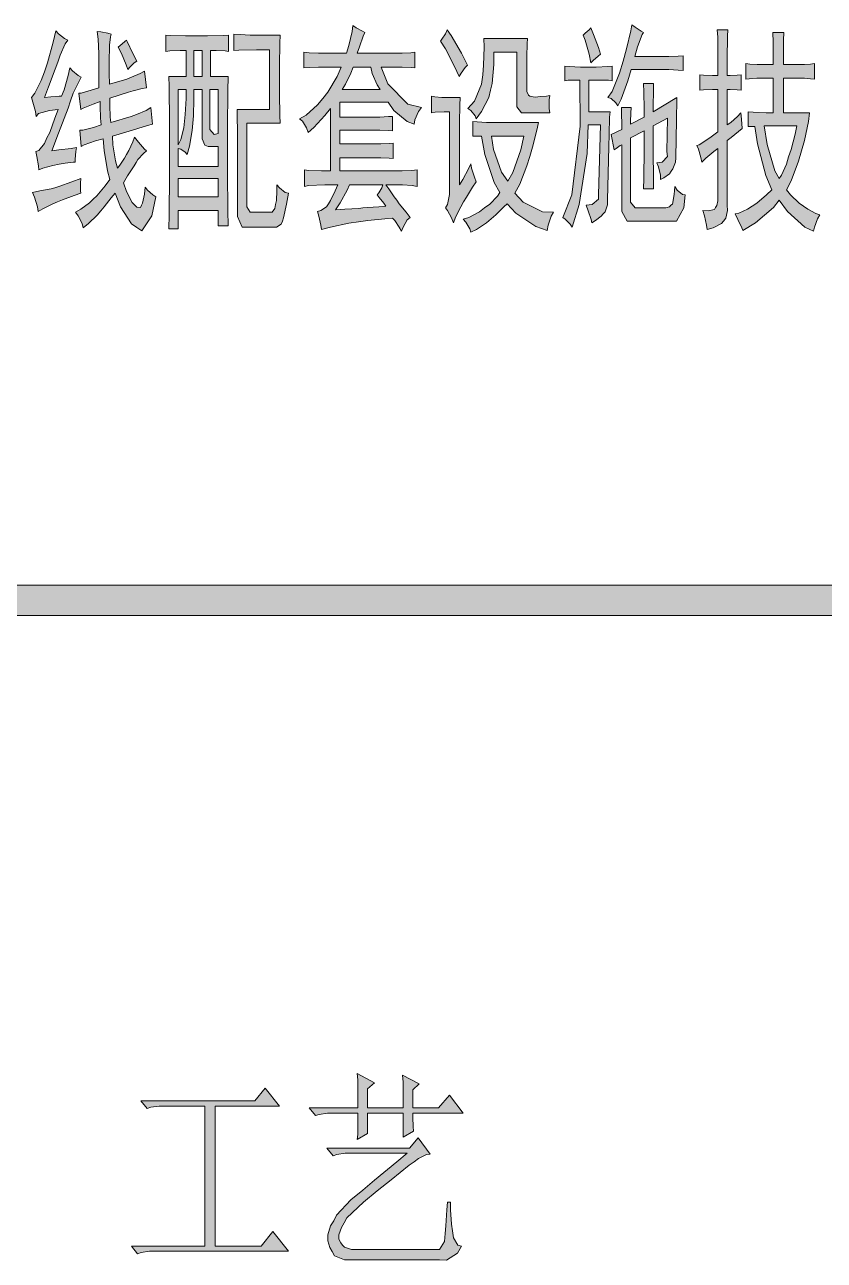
# Model space of a CAD drawing. Header units: millimetres. Extents: x 803 to 707111, y 130 to 2706464.
# Drawn here: x 703205 to 704576, y 2643440 to 2645559 of the extents above; entities that cross this region are included whole.
import ezdxf

# ---------------------------------------------------------------- set-up
doc = ezdxf.new("R2010")
doc.units = ezdxf.units.MM

msp = doc.modelspace()

# ---------------------------------------------------------------- hatches: boundary and pattern name
h = msp.add_hatch(color=0)
h.paths.add_polyline_path([(703788.9, 2645545.7), (703785.9, 2645539.3), (703779.4, 2645521.3), (703775.6, 2645510.1), (703844.3, 2645510.1), (703852.4, 2645510.1), (703867.4, 2645511), (703874.3, 2645511.8), (703874.3, 2645485.2), (703867.9, 2645485.6), (703852.8, 2645486.5), (703844.3, 2645486.5), (703816.8, 2645486.5), (703827.9, 2645457.7), (703862.3, 2645422.9), (703885.9, 2645416.9), (703880.7, 2645410.1), (703874.3, 2645395.9), (703873.4, 2645388.6), (703861, 2645393.3), (703838.2, 2645411.8), (703828.4, 2645426), (703745.5, 2645426), (703745.5, 2645400.6), (703806.9, 2645400.6), (703814.6, 2645400.6), (703829.2, 2645401.5), (703836.1, 2645401.9), (703836.1, 2645377), (703829.2, 2645377.4), (703814.6, 2645378.3), (703806.9, 2645378.3), (703745.5, 2645378.3), (703745.5, 2645354.7), (703808.6, 2645354.7), (703815.9, 2645354.7), (703830.1, 2645355.1), (703837, 2645356), (703837, 2645329.4), (703830.1, 2645330.2), (703815.9, 2645330.6), (703808.6, 2645330.6), (703745.5, 2645330.6), (703745.5, 2645308.7), (703845.1, 2645308.7), (703852.8, 2645308.7), (703869.2, 2645309.2), (703878.2, 2645310), (703878.2, 2645281.7), (703869.6, 2645283.4), (703853.3, 2645284.7), (703845.1, 2645284.7), (703824.5, 2645284.7), (703829.7, 2645277.4), (703838.7, 2645264.1), (703843.4, 2645258.1), (703847.7, 2645252.1), (703859.3, 2645237.5), (703866.6, 2645228.5), (703861.4, 2645224.2), (703854.1, 2645212.1), (703851.6, 2645204.8), (703847.3, 2645212.1), (703840, 2645223.3), (703836.1, 2645227.2), (703822.8, 2645226.3), (703793.6, 2645223.3), (703777.7, 2645221.2), (703761.4, 2645219), (703730, 2645212.1), (703714.2, 2645207.8), (703713.3, 2645215.1), (703709.9, 2645230.6), (703707.3, 2645238.8), (703712.9, 2645240.5), (703722.7, 2645246.9), (703726.2, 2645252.1), (703730, 2645257.7), (703737.8, 2645274), (703742.1, 2645284.7), (703720.2, 2645284.7), (703691.8, 2645283.4), (703685, 2645281.7), (703685, 2645310), (703692.3, 2645309.2), (703714.2, 2645308.7), (703729.6, 2645308.7), (703729.6, 2645415.2), (703720.2, 2645403.6), (703700.9, 2645382.6), (703691.4, 2645374), (703688.4, 2645382.2), (703681.5, 2645393.8), (703676.8, 2645397.6), (703688, 2645404.1), (703707.7, 2645421.7), (703716.7, 2645432.4), (703725.3, 2645443.1), (703741.2, 2645470.2), (703748.1, 2645486.5), (703717.2, 2645486.5), (703709.4, 2645486.5), (703693.1, 2645485.6), (703684.1, 2645485.2), (703684.1, 2645511.8), (703693.1, 2645511), (703709.4, 2645510.1), (703717.2, 2645510.1), (703757.1, 2645510.1), (703761.4, 2645523.4), (703767, 2645547.5), (703767.8, 2645557.8), (703773.8, 2645553.9), (703784.6, 2645547.9)])
h.paths.add_polyline_path([(703738.2, 2645241.8), (703754.5, 2645242.6), (703778.1, 2645243.9), (703785.4, 2645244.8), (703793.2, 2645245.6), (703812.5, 2645246.9), (703824.5, 2645247.8), (703821.1, 2645252.9), (703813.3, 2645262.8), (703809.5, 2645267.1), (703812.5, 2645271), (703817.6, 2645279.5), (703819.4, 2645284.7), (703762.2, 2645284.7), (703758.4, 2645275.3), (703746.4, 2645253.8)])
h.paths.add_polyline_path([(703815.1, 2645447.9), (703809.5, 2645456), (703801.3, 2645475.3), (703798.7, 2645486.5), (703768.7, 2645486.5), (703764.4, 2645476.2), (703755.4, 2645456.9), (703749.8, 2645447.9)])
h = msp.add_hatch(color=0)
h.dxf.hatch_style = 2
h.paths.add_polyline_path([(703929.7, 2645550.5), (703936.6, 2645540.6), (703954.2, 2645510.1), (703964.5, 2645489.5), (703960.6, 2645485.6), (703953.7, 2645476.2), (703950.3, 2645470.2), (703942.6, 2645487.4), (703926.7, 2645517.8), (703918.1, 2645531.1), (703920.7, 2645534.1), (703926.7, 2645543.6)])
h = msp.add_hatch(color=0)
h.dxf.hatch_style = 2
h.paths.add_polyline_path([(704176.1, 2645553.5), (704180.9, 2645542.3), (704189.4, 2645520), (704192.9, 2645508.8), (704189, 2645505), (704180.4, 2645497.7), (704176.1, 2645493.8), (704173.1, 2645508.8), (704166.3, 2645532.4), (704162.8, 2645541.4), (704166.3, 2645544.5), (704173.1, 2645550.5)])
h = msp.add_hatch(color=0)
h.dxf.hatch_style = 2
h.paths.add_polyline_path([(704266.7, 2645545.7), (704264.2, 2645542.3), (704256.4, 2645521.3), (704251.7, 2645504.5), (704301.5, 2645504.5), (704309.7, 2645504.5), (704326, 2645505), (704334.6, 2645505.8), (704334.6, 2645480.5), (704326, 2645481.3), (704309.7, 2645482.2), (704301.5, 2645482.2), (704245.3, 2645482.2), (704239.7, 2645462.9), (704228.1, 2645431.5), (704222.5, 2645419.9), (704219.1, 2645425.1), (704210.9, 2645432.4), (704205.3, 2645434.5), (704212.6, 2645444.8), (704225.5, 2645476.2), (704231.5, 2645496.8), (704237.5, 2645517.8), (704244.8, 2645548.7), (704246.5, 2645559.1), (704252.1, 2645554.8), (704262.4, 2645547.9)])
h = msp.add_hatch(color=0)
h.dxf.hatch_style = 2
h.paths.add_polyline_path([(704433.3, 2645407.9), (704433.7, 2645402.8), (704435, 2645389.5), (704435.9, 2645381.3), (704429.4, 2645376.2), (704416.6, 2645365.8), (704410.1, 2645360.7), (704410.1, 2645249.5), (704410.6, 2645240.5), (704407.6, 2645227.2), (704403.7, 2645222.4), (704400.3, 2645218.2), (704386.1, 2645210.9), (704375.4, 2645207.8), (704374.5, 2645215.1), (704371.1, 2645231.5), (704368.1, 2645240.5), (704377.1, 2645239.6), (704388.2, 2645242.2), (704389.9, 2645245.6), (704392.1, 2645249.1), (704394.2, 2645256.8), (704394.2, 2645261.1), (704394.2, 2645347), (704386.9, 2645341.8), (704373.2, 2645330.2), (704366.3, 2645323.3), (704365, 2645331.5), (704360.8, 2645345.7), (704357.7, 2645351.7), (704362, 2645353), (704380.1, 2645365), (704394.2, 2645375.3), (704394.2, 2645447.9), (704384.8, 2645447.9), (704369.3, 2645447.4), (704362.9, 2645446.6), (704362.9, 2645473.2), (704369.3, 2645472.3), (704384.8, 2645471.9), (704394.2, 2645471.9), (704394.2, 2645498.5), (704393.8, 2645537.6), (704393, 2645550.5), (704411, 2645550.5), (704410.6, 2645539.3), (704410.1, 2645499.8), (704410.1, 2645471.9), (704414.9, 2645471.9), (704426.9, 2645472.3), (704434.2, 2645473.2), (704434.2, 2645446.6), (704426.9, 2645447.4), (704414.9, 2645447.9), (704410.1, 2645447.9), (704410.1, 2645387.3), (704416.1, 2645391.6), (704427.7, 2645401.9)])
h = msp.add_hatch(color=0)
h.dxf.hatch_style = 2
h.paths.add_polyline_path([(703279.2, 2645532.4), (703274.9, 2645526), (703266.4, 2645507.1), (703262.1, 2645494.6), (703257.8, 2645482.6), (703246.2, 2645452.6), (703239.3, 2645434.5), (703250, 2645435.4), (703264.6, 2645436.3), (703268.5, 2645436.3), (703272.8, 2645447.4), (703279.7, 2645471.9), (703282.7, 2645485.2), (703287.4, 2645480.1), (703297.3, 2645471.9), (703302.4, 2645468.9), (703298.1, 2645461.2), (703288.7, 2645441.4), (703284, 2645428.5), (703279.7, 2645416.1), (703263.4, 2645373.1), (703251.8, 2645342.7), (703263.8, 2645344.4), (703285.2, 2645347), (703294.3, 2645348.7), (703293, 2645341.4), (703291.7, 2645328.5), (703291.7, 2645323.3), (703288.7, 2645323.3), (703274.9, 2645321.6), (703264.2, 2645319.9), (703253.5, 2645317.8), (703236.3, 2645313), (703229.4, 2645310), (703229, 2645317.3), (703226.4, 2645333.2), (703224.3, 2645341.4), (703229.4, 2645343.5), (703239.3, 2645355.1), (703243.6, 2645365), (703248.3, 2645374.4), (703257.3, 2645398.9), (703262.5, 2645413.9), (703247.9, 2645412.2), (703229, 2645406.6), (703225.1, 2645401.9), (703223.9, 2645410.1), (703219.6, 2645426.4), (703217, 2645434.5), (703223, 2645441.4), (703233.7, 2645463.3), (703239.3, 2645478.3), (703244.5, 2645493.8), (703254.3, 2645529), (703258.6, 2645548.7), (703263.4, 2645543.6), (703273.7, 2645535.4)])
h = msp.add_hatch(color=0)
h.dxf.hatch_style = 2
h.paths.add_polyline_path([(703332.5, 2645498.5), (703332.5, 2645509.7), (703331.2, 2645534.1), (703329.9, 2645547.5), (703335.9, 2645546.6), (703347.9, 2645544.5), (703353.9, 2645542.7), (703352.7, 2645538.4), (703350.9, 2645523.8), (703350.5, 2645514), (703350.1, 2645504.1), (703350.1, 2645475.3), (703350.5, 2645456.9), (703380.6, 2645465.9), (703388.3, 2645468.9), (703403.3, 2645475.3), (703411, 2645479.2), (703414.5, 2645450.9), (703406.8, 2645449.6), (703391.3, 2645445.7), (703383.6, 2645443.6), (703351.4, 2645433.3), (703351.4, 2645421.2), (703352.2, 2645400.6), (703353.1, 2645391.6), (703387.9, 2645401.9), (703396.9, 2645404.9), (703413.6, 2645412.2), (703421.8, 2645416.9), (703424.4, 2645388.6), (703416.2, 2645386.5), (703399.5, 2645381.3), (703390.4, 2645378.3), (703355.7, 2645368), (703356.5, 2645353), (703361.2, 2645325.5), (703364.7, 2645313), (703368.5, 2645318.2), (703376.3, 2645330.2), (703380.1, 2645336.7), (703384, 2645343.5), (703390.9, 2645358.1), (703393.9, 2645366.3), (703400.7, 2645357.7), (703411, 2645345.7), (703414.5, 2645342.7), (703408.9, 2645338.4), (703399.5, 2645328.1), (703396.4, 2645322.5), (703393, 2645317.3), (703381.8, 2645299.7), (703374.6, 2645287.7), (703379.7, 2645273.1), (703389.6, 2645254.2), (703393.4, 2645249.9), (703397.7, 2645246.1), (703403.7, 2645245.6), (703405.5, 2645249.5), (703407.2, 2645252.9), (703410.6, 2645268.4), (703411.9, 2645280.4), (703415.8, 2645275.3), (703425.2, 2645267.1), (703430.4, 2645264.1), (703423.1, 2645231.5), (703406.3, 2645205.3), (703397.7, 2645211.3), (703388.7, 2645217.7), (703369.8, 2645246.9), (703360.4, 2645270.1), (703353.9, 2645261.9), (703341.9, 2645246.5), (703335.9, 2645239.6), (703329.9, 2645232.7), (703314.9, 2645218.2), (703305.9, 2645210.9), (703303.7, 2645218.2), (703297.3, 2645231.5), (703292.5, 2645237.5), (703301.6, 2645242.6), (703316.6, 2645253.8), (703323, 2645259.8), (703329, 2645265.8), (703343.2, 2645282.6), (703351.4, 2645293.7), (703347.5, 2645308.7), (703341.5, 2645343.5), (703339.8, 2645363.3), (703326.5, 2645359.8), (703307.6, 2645353), (703302.4, 2645350), (703299.8, 2645378.3), (703305, 2645378.3), (703323.5, 2645382.6), (703336.3, 2645387.3), (703335.5, 2645398.9), (703334.6, 2645419.1), (703334.6, 2645427.2), (703322.6, 2645422.9), (703305.9, 2645416.1), (703301.6, 2645413.9), (703298.1, 2645441.8), (703302.4, 2645441.8), (703319.6, 2645446.6), (703332.5, 2645450.9)])
h = msp.add_hatch(color=0)
h.dxf.hatch_style = 2
h.paths.add_polyline_path([(703382.3, 2645482.2), (703379.3, 2645490.4), (703371.1, 2645509.7), (703365.5, 2645520.8), (703379.7, 2645532.4), (703381.4, 2645529), (703390.4, 2645511), (703397.7, 2645496.8), (703393, 2645493.8), (703385.7, 2645486.5)])
h = msp.add_hatch(color=0)
h.paths.add_polyline_path([(703482.3, 2645470.2), (703482.3, 2645514.8), (703472, 2645514.8), (703454.4, 2645514), (703447.5, 2645513.1), (703447.5, 2645541.4), (703454.8, 2645540.6), (703481, 2645539.7), (703499.9, 2645539.7), (703518.8, 2645539.7), (703546.3, 2645540.6), (703554.9, 2645541.4), (703554.9, 2645513.1), (703549.3, 2645514), (703533.8, 2645514.8), (703524, 2645514.8), (703524, 2645470.2), (703554, 2645470.2), (703553.6, 2645445.7), (703553.2, 2645382.6), (703553.2, 2645344.4), (703553.2, 2645305.7), (703553.6, 2645240.5), (703554, 2645213.9), (703537.3, 2645213.9), (703537.3, 2645240.5), (703468.6, 2645240.5), (703468.6, 2645209.1), (703452.7, 2645209.1), (703453.1, 2645233.2), (703453.5, 2645301), (703453.5, 2645345.7), (703453.5, 2645390.7), (703453.1, 2645453), (703452.7, 2645470.2)])
h.paths.add_polyline_path([(703468.6, 2645316), (703537.3, 2645316), (703537.3, 2645350), (703519.7, 2645350), (703514.5, 2645352.5), (703509.8, 2645363.3), (703509.8, 2645372.3), (703509.8, 2645447.9), (703495.6, 2645447.9), (703495.6, 2645431.5), (703494.8, 2645402.8), (703493.5, 2645390.3), (703492.6, 2645377.4), (703487.9, 2645350.8), (703484, 2645336.7), (703480.6, 2645340.5), (703473.3, 2645345.7), (703468.6, 2645347)])
h.paths.add_polyline_path([(703537.3, 2645264.1), (703537.3, 2645295.4), (703468.6, 2645295.4), (703468.6, 2645264.1)])
h.paths.add_polyline_path([(703523.1, 2645388.6), (703523.1, 2645379.2), (703530, 2645371), (703537.3, 2645372.3), (703537.3, 2645447.9), (703523.1, 2645447.9)])
h.paths.add_polyline_path([(703468.6, 2645353), (703472.9, 2645362), (703478, 2645382.2), (703479.3, 2645393.8), (703480.6, 2645405.3), (703482.3, 2645432.4), (703482.3, 2645447.9), (703468.6, 2645447.9)])
h.paths.add_polyline_path([(703509.8, 2645470.2), (703509.8, 2645514.8), (703495.6, 2645514.8), (703495.6, 2645470.2)])
h = msp.add_hatch(color=0)
h.dxf.hatch_style = 2
h.paths.add_polyline_path([(703563.9, 2645542.7), (703574.6, 2645542.3), (703592.2, 2645541.4), (703599.5, 2645541.4), (703643.3, 2645541.4), (703642.9, 2645527.3), (703642.5, 2645488.6), (703642.5, 2645464.2), (703642.5, 2645440.6), (703642.9, 2645403.6), (703643.3, 2645390.3), (703586.2, 2645390.3), (703586.2, 2645256.8), (703586.2, 2645246.9), (703591.8, 2645237.5), (703597.8, 2645237.5), (703626.1, 2645237.5), (703630, 2645237.5), (703634.3, 2645243.9), (703635.6, 2645250.8), (703636.9, 2645257.7), (703637.7, 2645274.4), (703637.7, 2645284.7), (703642.5, 2645279.1), (703651.9, 2645271.4), (703657.5, 2645270.1), (703654.5, 2645251.6), (703649.3, 2645227.6), (703647.2, 2645222.4), (703645, 2645217.3), (703636.9, 2645212.1), (703630.9, 2645212.1), (703586.2, 2645212.1), (703578.1, 2645212.1), (703570.3, 2645230.2), (703570.3, 2645247.8), (703570.3, 2645366.3), (703570.3, 2645377), (703569.9, 2645400.6), (703569.5, 2645413.9), (703625.3, 2645413.9), (703625.3, 2645516.1), (703603, 2645516.1), (703572.5, 2645515.3), (703563.9, 2645514.8)])
h = msp.add_hatch(color=0)
h.dxf.hatch_style = 2
h.paths.add_polyline_path([(704064.9, 2645407.9), (704057.2, 2645407.9), (704049.5, 2645418.2), (704049.1, 2645428.5), (704049.1, 2645511.8), (704009.6, 2645511.8), (704009.6, 2645490.8), (704007, 2645458.2), (704004, 2645446.6), (704001, 2645434.5), (703988.9, 2645410.1), (703979.5, 2645397.6), (703977.8, 2645402.8), (703970.5, 2645411.8), (703965.3, 2645415.2), (703976.5, 2645428.1), (703988.9, 2645456.9), (703990.7, 2645473.2), (703991.9, 2645489.5), (703993.2, 2645520.8), (703992.8, 2645535.4), (704067.5, 2645535.4), (704067.1, 2645526.4), (704066.7, 2645504.5), (704066.7, 2645490.8), (704066.7, 2645450.9), (704066.7, 2645444.8), (704069.2, 2645438), (704071.4, 2645436.7), (704074, 2645435.8), (704080.8, 2645435), (704085.1, 2645435.4), (704089.8, 2645435.8), (704100.1, 2645436.7), (704105.7, 2645437.5), (704104.9, 2645430.2), (704104.9, 2645415.2), (704105.7, 2645407.9)])
h = msp.add_hatch(color=0)
h.paths.add_polyline_path([(704445.8, 2645409.6), (704454.8, 2645408.8), (704476.7, 2645407.9), (704489.1, 2645407.9), (704489.1, 2645467.2), (704468.9, 2645467.2), (704460.8, 2645467.2), (704447.5, 2645466.3), (704441.9, 2645465.9), (704441.9, 2645492.5), (704448.8, 2645491.6), (704461.2, 2645490.8), (704466.8, 2645490.8), (704489.1, 2645490.8), (704489.1, 2645501.9), (704488.7, 2645529.4), (704488.3, 2645545.7), (704507.2, 2645545.7), (704506.7, 2645532.4), (704506.3, 2645505), (704506.3, 2645490.8), (704537.2, 2645490.8), (704542.4, 2645490.8), (704553.1, 2645491.6), (704559.5, 2645492.5), (704559.5, 2645465.9), (704553.1, 2645466.3), (704542.4, 2645467.2), (704537.2, 2645467.2), (704506.3, 2645467.2), (704506.3, 2645407.9), (704551.4, 2645407.9), (704549.2, 2645393.3), (704542.4, 2645360.7), (704537.2, 2645342.7), (704532.5, 2645325.1), (704519.6, 2645291.6), (704511.5, 2645276.1), (704518.8, 2645267.1), (704533.4, 2645252.9), (704540.6, 2645247.8), (704548.4, 2645242.6), (704562.1, 2645235.3), (704568.6, 2645233.2), (704565.1, 2645226.3), (704560, 2645212.1), (704557.8, 2645204.8), (704543.2, 2645212.1), (704513.6, 2645238.8), (704499, 2645258.1), (704489.6, 2645245.6), (704458.6, 2645219.4), (704436.7, 2645206.1), (704435, 2645210.9), (704428.2, 2645225), (704423.4, 2645234.5), (704429.9, 2645235.8), (704444.9, 2645242.6), (704452.6, 2645247.8), (704460.8, 2645252.9), (704477.5, 2645267.1), (704486.6, 2645276.1), (704476.2, 2645300.6), (704461.7, 2645354.7), (704457.4, 2645384.3), (704445.8, 2645384.3)])
h.paths.add_polyline_path([(704473.2, 2645385.6), (704478.8, 2645353.8), (704491.7, 2645308.7), (704499, 2645295.4), (704502.9, 2645301), (704511.5, 2645319.9), (704515.3, 2645332.4), (704519.6, 2645344.8), (704526.5, 2645371.4), (704529.5, 2645385.6)])
h = msp.add_hatch(color=0)
h.dxf.hatch_style = 2
h.paths.add_polyline_path([(704212.6, 2645462.9), (704206.6, 2645463.7), (704195, 2645464.2), (704189.4, 2645464.2), (704172.7, 2645464.2), (704172.7, 2645409.6), (704209.2, 2645409.6), (704208.3, 2645400.6), (704207.5, 2645371), (704207, 2645350), (704204.5, 2645258.1), (704204.5, 2645249.9), (704201, 2645238.3), (704197.6, 2645234.5), (704193.7, 2645230.6), (704184.3, 2645223.3), (704177.9, 2645219.4), (704176.6, 2645225), (704171.4, 2645239.6), (704168, 2645249.5), (704178.7, 2645250.8), (704189.4, 2645259.8), (704189.4, 2645267.1), (704192.9, 2645387.3), (704171.4, 2645387.3), (704170.1, 2645338.4), (704156.4, 2645250.8), (704143.9, 2645212.1), (704140.5, 2645217.3), (704132.3, 2645225.5), (704128, 2645228.5), (704143.5, 2645267.1), (704158.1, 2645385.2), (704157.2, 2645464.2), (704150.4, 2645464.2), (704137.5, 2645463.7), (704131.5, 2645462.9), (704131.5, 2645488.2), (704138.8, 2645487.4), (704158.5, 2645486.5), (704171.4, 2645486.5), (704185.2, 2645486.5), (704205.3, 2645487.4), (704212.6, 2645488.2)])
h = msp.add_hatch(color=0)
h.dxf.hatch_style = 2
h.paths.add_polyline_path([(704229.4, 2645379.6), (704229.4, 2645387.7), (704228.9, 2645406.6), (704228.5, 2645416.9), (704245.3, 2645416.9), (704244.8, 2645407.1), (704244.4, 2645393.3), (704244.4, 2645388.6), (704267.6, 2645400.6), (704267.6, 2645414.8), (704267.2, 2645443.6), (704266.7, 2645458.2), (704283.9, 2645458.2), (704283.5, 2645444.8), (704283, 2645420.4), (704283, 2645409.6), (704323.8, 2645434.5), (704323.4, 2645423.4), (704323, 2645404.1), (704323, 2645395.9), (704322.1, 2645330.6), (704321.3, 2645323.3), (704317, 2645311.7), (704314, 2645307.9), (704311, 2645303.6), (704301.5, 2645296.7), (704295.5, 2645293.7), (704295.5, 2645301), (704292.1, 2645315.2), (704289.1, 2645322.1), (704298.5, 2645323.3), (704307.5, 2645333.2), (704306.7, 2645341.4), (704307.9, 2645398.9), (704283, 2645385.6), (704283, 2645345.7), (704283.5, 2645291.6), (704283.9, 2645277.4), (704266.7, 2645277.4), (704267.2, 2645295.4), (704267.6, 2645344.8), (704267.6, 2645377), (704244.4, 2645365), (704244.4, 2645264.1), (704244.4, 2645254.6), (704252.1, 2645244.8), (704259.9, 2645244.8), (704300.6, 2645244.8), (704304.5, 2645244.8), (704311, 2645246.9), (704313.5, 2645249.5), (704316.1, 2645251.6), (704319.1, 2645268), (704320.4, 2645281.7), (704324.3, 2645275.3), (704333.3, 2645268), (704338, 2645267.1), (704335.9, 2645244.8), (704323, 2645222.4), (704312.2, 2645222.4), (704247.4, 2645222.4), (704238.4, 2645222.4), (704229.4, 2645238.8), (704229.4, 2645255.1), (704229.4, 2645353), (704226.4, 2645351.7), (704219.5, 2645347), (704216.1, 2645344.4), (704210.9, 2645371)])
h = msp.add_hatch(color=0)
h.dxf.hatch_style = 2
h.paths.add_polyline_path([(703952, 2645434.5), (703951.6, 2645421.2), (703951.2, 2645391.6), (703951.2, 2645375.3), (703951.2, 2645284.7), (703956.7, 2645293.7), (703966.6, 2645311.7), (703970.5, 2645320.3), (703971.8, 2645313), (703976.5, 2645297.6), (703979.5, 2645289.4), (703973.5, 2645280.4), (703963.2, 2645263.2), (703958, 2645255.1), (703953.3, 2645246.9), (703944.3, 2645229.3), (703940.4, 2645219.4), (703937, 2645227.6), (703930.6, 2645240.5), (703927.1, 2645244.8), (703930.6, 2645250.8), (703934, 2645268), (703934, 2645279.1), (703934, 2645409.6), (703924.5, 2645409.6), (703909.1, 2645408.8), (703903.1, 2645407.9), (703903.1, 2645436.3), (703908.7, 2645435.4), (703920.7, 2645434.5), (703927.1, 2645434.5)])
h = msp.add_hatch(color=0)
h.paths.add_polyline_path([(703973.9, 2645393.3), (703981.2, 2645392.5), (703997.1, 2645391.6), (704006.1, 2645391.6), (704086.4, 2645391.6), (704083.4, 2645378.3), (704076.1, 2645349.1), (704071.4, 2645333.2), (704066.7, 2645317.3), (704054.2, 2645285.6), (704046, 2645270.1), (704060.2, 2645254.6), (704093.3, 2645238.3), (704112.2, 2645237.5), (704108.3, 2645230.6), (704103.1, 2645215.1), (704101.4, 2645206.1), (704082.1, 2645213), (704047.8, 2645235.8), (704032.7, 2645252.1), (704027.2, 2645246.5), (704013.4, 2645233.2), (704005.3, 2645226.3), (703997.1, 2645219.4), (703979.9, 2645207.8), (703970.5, 2645203.1), (703968.8, 2645209.1), (703961.9, 2645220.3), (703957.2, 2645225.5), (703967, 2645228.5), (703985.5, 2645238.3), (703994.1, 2645244.8), (704002.7, 2645251.6), (704016, 2645265), (704020.3, 2645271.4), (704010.4, 2645288.6), (703994.5, 2645336.7), (703988.5, 2645368), (703973.9, 2645368)])
h.paths.add_polyline_path([(704033.6, 2645290.7), (704042.6, 2645305.7), (704056.3, 2645344.4), (704061.5, 2645368), (704006.1, 2645368), (704009.1, 2645344.8), (704022.9, 2645306.2)])
h = msp.add_hatch(color=0)
h.dxf.hatch_style = 2
h.paths.add_polyline_path([(703301.6, 2645295.4), (703301.1, 2645287.3), (703301.1, 2645274.4), (703301.6, 2645270.1), (703290.4, 2645266.2), (703270.2, 2645258.9), (703261.6, 2645255.1), (703252.6, 2645251.6), (703236.3, 2645243.5), (703228.6, 2645238.8), (703227.3, 2645246.9), (703222.1, 2645263.2), (703218.7, 2645271.4), (703231.1, 2645274), (703250.5, 2645277.8), (703256.9, 2645279.5), (703263.8, 2645281.7), (703286.1, 2645289.4)])
h = msp.add_hatch(color=0)
h.dxf.hatch_style = 2
h.paths.add_polyline_path([(699906.3, 2644546.2), (699906.3, 2644597.7), (705910.7, 2644597.7), (705910.7, 2644546.2)])
h = msp.add_hatch(color=0)
h.dxf.hatch_style = 2
h.paths.add_polyline_path([(703870.9, 2643692.7), (703870.9, 2643685), (703871.7, 2643669.5), (703872.2, 2643661.8), (703854.6, 2643651.5), (703854.6, 2643692.7), (703793.2, 2643692.7), (703793.2, 2643657.5), (703775.6, 2643647.2), (703776.4, 2643656.2), (703776.8, 2643679), (703776.8, 2643692.7), (703732.2, 2643692.7), (703724.5, 2643692.7), (703710.3, 2643690.5), (703703.9, 2643688.4), (703693.1, 2643701.7), (703776.8, 2643701.7), (703776.8, 2643720.2), (703776.4, 2643749.8), (703775.6, 2643760.5), (703805.2, 2643744.6), (703793.2, 2643734.3), (703793.2, 2643701.7), (703854.6, 2643701.7), (703854.6, 2643718), (703854.1, 2643745.9), (703853.3, 2643757.5), (703881.6, 2643742.9), (703870.9, 2643732.6), (703870.9, 2643701.7), (703914.7, 2643701.7), (703933.6, 2643723.6), (703957.2, 2643692.7)])
h = msp.add_hatch(color=0)
h.dxf.hatch_style = 2
h.paths.add_polyline_path([(703404.6, 2643713.7), (703600, 2643713.7), (703618, 2643735.6), (703642.5, 2643704.7), (703531.7, 2643704.7), (703531.7, 2643464.3), (703610.7, 2643464.3), (703630.9, 2643489.6), (703657.9, 2643455.7), (703426.9, 2643455.7), (703419.2, 2643455.7), (703405, 2643453.5), (703398.6, 2643451.4), (703388.3, 2643464.3), (703514.1, 2643464.3), (703514.1, 2643704.7), (703443.2, 2643704.7), (703435.9, 2643704.7), (703421.8, 2643702.6), (703415.3, 2643700.4)])
h = msp.add_hatch(color=0)
h.dxf.hatch_style = 2
h.paths.add_polyline_path([(703723.6, 2643632.6), (703865.3, 2643632.6), (703880.3, 2643650.2), (703900.5, 2643622.3), (703894.5, 2643621.4), (703880.7, 2643615), (703873, 2643609), (703864.9, 2643603.4), (703833.5, 2643578.1), (703809.9, 2643559.2), (703786.3, 2643539.8), (703758, 2643512.8), (703753.2, 2643504.6), (703748.5, 2643496.5), (703743.8, 2643484), (703743.8, 2643479.3), (703743.8, 2643476.3), (703747.2, 2643469.9), (703750.2, 2643466), (703753.7, 2643462.6), (703765.7, 2643458.7), (703774.3, 2643458.7), (703908.7, 2643458.7), (703916.4, 2643458.7), (703925.4, 2643472.4), (703926.3, 2643486.2), (703927.5, 2643499.5), (703929.3, 2643526.5), (703930.1, 2643539.8), (703935.7, 2643539.8), (703935.7, 2643526.5), (703937.4, 2643502.1), (703938.7, 2643490.5), (703940.4, 2643478.9), (703948.2, 2643466), (703954.6, 2643464.7), (703947.7, 2643452.3), (703928.8, 2643440.2), (703916.8, 2643441.1), (703767.4, 2643441.1), (703753.7, 2643441.1), (703736.5, 2643448), (703732.6, 2643455.3), (703728.8, 2643462.1), (703724.9, 2643473.7), (703724.9, 2643478), (703724.9, 2643484), (703730, 2643499.1), (703735.2, 2643508.1), (703739.9, 2643517.5), (703764.8, 2643543.7), (703785, 2643560.5), (703805.2, 2643577.6), (703843.4, 2643609), (703861.4, 2643624), (703762.7, 2643624), (703754.9, 2643624), (703740.8, 2643621.4), (703734.3, 2643619.3)])

# ---------------------------------------------------------------- linework, layer by layer
at = {"color": 0, "lineweight": 0}
for points in [[(703788.9, 2645545.7), (703785.9, 2645539.3), (703779.4, 2645521.3), (703775.6, 2645510.1), (703844.3, 2645510.1), (703852.4, 2645510.1), (703867.4, 2645511), (703874.3, 2645511.8), (703874.3, 2645485.2), (703867.9, 2645485.6), (703852.8, 2645486.5), (703844.3, 2645486.5), (703816.8, 2645486.5), (703827.9, 2645457.7), (703862.3, 2645422.9), (703885.9, 2645416.9), (703880.7, 2645410.1), (703874.3, 2645395.9), (703873.4, 2645388.6), (703861, 2645393.3), (703838.2, 2645411.8), (703828.4, 2645426), (703745.5, 2645426), (703745.5, 2645400.6), (703806.9, 2645400.6), (703814.6, 2645400.6), (703829.2, 2645401.5), (703836.1, 2645401.9), (703836.1, 2645377), (703829.2, 2645377.4), (703814.6, 2645378.3), (703806.9, 2645378.3), (703745.5, 2645378.3), (703745.5, 2645354.7), (703808.6, 2645354.7), (703815.9, 2645354.7), (703830.1, 2645355.1), (703837, 2645356), (703837, 2645329.4), (703830.1, 2645330.2), (703815.9, 2645330.6), (703808.6, 2645330.6), (703745.5, 2645330.6), (703745.5, 2645308.7), (703845.1, 2645308.7), (703852.8, 2645308.7), (703869.2, 2645309.2), (703878.2, 2645310), (703878.2, 2645281.7), (703869.6, 2645283.4), (703853.3, 2645284.7), (703845.1, 2645284.7), (703824.5, 2645284.7), (703829.7, 2645277.4), (703838.7, 2645264.1), (703843.4, 2645258.1), (703847.7, 2645252.1), (703859.3, 2645237.5), (703866.6, 2645228.5), (703861.4, 2645224.2), (703854.1, 2645212.1), (703851.6, 2645204.8), (703847.3, 2645212.1), (703840, 2645223.3), (703836.1, 2645227.2), (703822.8, 2645226.3), (703793.6, 2645223.3), (703777.7, 2645221.2), (703761.4, 2645219), (703730, 2645212.1), (703714.2, 2645207.8), (703713.3, 2645215.1), (703709.9, 2645230.6), (703707.3, 2645238.8), (703712.9, 2645240.5), (703722.7, 2645246.9), (703726.2, 2645252.1), (703730, 2645257.7), (703737.8, 2645274), (703742.1, 2645284.7), (703720.2, 2645284.7), (703691.8, 2645283.4), (703685, 2645281.7), (703685, 2645310), (703692.3, 2645309.2), (703714.2, 2645308.7), (703729.6, 2645308.7), (703729.6, 2645415.2), (703720.2, 2645403.6), (703700.9, 2645382.6), (703691.4, 2645374), (703688.4, 2645382.2), (703681.5, 2645393.8), (703676.8, 2645397.6), (703688, 2645404.1), (703707.7, 2645421.7), (703716.7, 2645432.4), (703725.3, 2645443.1), (703741.2, 2645470.2), (703748.1, 2645486.5), (703717.2, 2645486.5), (703709.4, 2645486.5), (703693.1, 2645485.6), (703684.1, 2645485.2), (703684.1, 2645511.8), (703693.1, 2645511), (703709.4, 2645510.1), (703717.2, 2645510.1), (703757.1, 2645510.1), (703761.4, 2645523.4), (703767, 2645547.5), (703767.8, 2645557.8), (703773.8, 2645553.9), (703784.6, 2645547.9)], [(703929.7, 2645550.5), (703936.6, 2645540.6), (703954.2, 2645510.1), (703964.5, 2645489.5), (703960.6, 2645485.6), (703953.7, 2645476.2), (703950.3, 2645470.2), (703942.6, 2645487.4), (703926.7, 2645517.8), (703918.1, 2645531.1), (703920.7, 2645534.1), (703926.7, 2645543.6)], [(704176.1, 2645553.5), (704180.9, 2645542.3), (704189.4, 2645520), (704192.9, 2645508.8), (704189, 2645505), (704180.4, 2645497.7), (704176.1, 2645493.8), (704173.1, 2645508.8), (704166.3, 2645532.4), (704162.8, 2645541.4), (704166.3, 2645544.5), (704173.1, 2645550.5)], [(704266.7, 2645545.7), (704264.2, 2645542.3), (704256.4, 2645521.3), (704251.7, 2645504.5), (704301.5, 2645504.5), (704309.7, 2645504.5), (704326, 2645505), (704334.6, 2645505.8), (704334.6, 2645480.5), (704326, 2645481.3), (704309.7, 2645482.2), (704301.5, 2645482.2), (704245.3, 2645482.2), (704239.7, 2645462.9), (704228.1, 2645431.5), (704222.5, 2645419.9), (704219.1, 2645425.1), (704210.9, 2645432.4), (704205.3, 2645434.5), (704212.6, 2645444.8), (704225.5, 2645476.2), (704231.5, 2645496.8), (704237.5, 2645517.8), (704244.8, 2645548.7), (704246.5, 2645559.1), (704252.1, 2645554.8), (704262.4, 2645547.9)], [(704433.3, 2645407.9), (704433.7, 2645402.8), (704435, 2645389.5), (704435.9, 2645381.3), (704429.4, 2645376.2), (704416.6, 2645365.8), (704410.1, 2645360.7), (704410.1, 2645249.5), (704410.6, 2645240.5), (704407.6, 2645227.2), (704403.7, 2645222.4), (704400.3, 2645218.2), (704386.1, 2645210.9), (704375.4, 2645207.8), (704374.5, 2645215.1), (704371.1, 2645231.5), (704368.1, 2645240.5), (704377.1, 2645239.6), (704388.2, 2645242.2), (704389.9, 2645245.6), (704392.1, 2645249.1), (704394.2, 2645256.8), (704394.2, 2645261.1), (704394.2, 2645347), (704386.9, 2645341.8), (704373.2, 2645330.2), (704366.3, 2645323.3), (704365, 2645331.5), (704360.8, 2645345.7), (704357.7, 2645351.7), (704362, 2645353), (704380.1, 2645365), (704394.2, 2645375.3), (704394.2, 2645447.9), (704384.8, 2645447.9), (704369.3, 2645447.4), (704362.9, 2645446.6), (704362.9, 2645473.2), (704369.3, 2645472.3), (704384.8, 2645471.9), (704394.2, 2645471.9), (704394.2, 2645498.5), (704393.8, 2645537.6), (704393, 2645550.5), (704411, 2645550.5), (704410.6, 2645539.3), (704410.1, 2645499.8), (704410.1, 2645471.9), (704414.9, 2645471.9), (704426.9, 2645472.3), (704434.2, 2645473.2), (704434.2, 2645446.6), (704426.9, 2645447.4), (704414.9, 2645447.9), (704410.1, 2645447.9), (704410.1, 2645387.3), (704416.1, 2645391.6), (704427.7, 2645401.9)], [(703279.2, 2645532.4), (703274.9, 2645526), (703266.4, 2645507.1), (703262.1, 2645494.6), (703257.8, 2645482.6), (703246.2, 2645452.6), (703239.3, 2645434.5), (703250, 2645435.4), (703264.6, 2645436.3), (703268.5, 2645436.3), (703272.8, 2645447.4), (703279.7, 2645471.9), (703282.7, 2645485.2), (703287.4, 2645480.1), (703297.3, 2645471.9), (703302.4, 2645468.9), (703298.1, 2645461.2), (703288.7, 2645441.4), (703284, 2645428.5), (703279.7, 2645416.1), (703263.4, 2645373.1), (703251.8, 2645342.7), (703263.8, 2645344.4), (703285.2, 2645347), (703294.3, 2645348.7), (703293, 2645341.4), (703291.7, 2645328.5), (703291.7, 2645323.3), (703288.7, 2645323.3), (703274.9, 2645321.6), (703264.2, 2645319.9), (703253.5, 2645317.8), (703236.3, 2645313), (703229.4, 2645310), (703229, 2645317.3), (703226.4, 2645333.2), (703224.3, 2645341.4), (703229.4, 2645343.5), (703239.3, 2645355.1), (703243.6, 2645365), (703248.3, 2645374.4), (703257.3, 2645398.9), (703262.5, 2645413.9), (703247.9, 2645412.2), (703229, 2645406.6), (703225.1, 2645401.9), (703223.9, 2645410.1), (703219.6, 2645426.4), (703217, 2645434.5), (703223, 2645441.4), (703233.7, 2645463.3), (703239.3, 2645478.3), (703244.5, 2645493.8), (703254.3, 2645529), (703258.6, 2645548.7), (703263.4, 2645543.6), (703273.7, 2645535.4)], [(703332.5, 2645498.5), (703332.5, 2645509.7), (703331.2, 2645534.1), (703329.9, 2645547.5), (703335.9, 2645546.6), (703347.9, 2645544.5), (703353.9, 2645542.7), (703352.7, 2645538.4), (703350.9, 2645523.8), (703350.5, 2645514), (703350.1, 2645504.1), (703350.1, 2645475.3), (703350.5, 2645456.9), (703380.6, 2645465.9), (703388.3, 2645468.9), (703403.3, 2645475.3), (703411, 2645479.2), (703414.5, 2645450.9), (703406.8, 2645449.6), (703391.3, 2645445.7), (703383.6, 2645443.6), (703351.4, 2645433.3), (703351.4, 2645421.2), (703352.2, 2645400.6), (703353.1, 2645391.6), (703387.9, 2645401.9), (703396.9, 2645404.9), (703413.6, 2645412.2), (703421.8, 2645416.9), (703424.4, 2645388.6), (703416.2, 2645386.5), (703399.5, 2645381.3), (703390.4, 2645378.3), (703355.7, 2645368), (703356.5, 2645353), (703361.2, 2645325.5), (703364.7, 2645313), (703368.5, 2645318.2), (703376.3, 2645330.2), (703380.1, 2645336.7), (703384, 2645343.5), (703390.9, 2645358.1), (703393.9, 2645366.3), (703400.7, 2645357.7), (703411, 2645345.7), (703414.5, 2645342.7), (703408.9, 2645338.4), (703399.5, 2645328.1), (703396.4, 2645322.5), (703393, 2645317.3), (703381.8, 2645299.7), (703374.6, 2645287.7), (703379.7, 2645273.1), (703389.6, 2645254.2), (703393.4, 2645249.9), (703397.7, 2645246.1), (703403.7, 2645245.6), (703405.5, 2645249.5), (703407.2, 2645252.9), (703410.6, 2645268.4), (703411.9, 2645280.4), (703415.8, 2645275.3), (703425.2, 2645267.1), (703430.4, 2645264.1), (703423.1, 2645231.5), (703406.3, 2645205.3), (703397.7, 2645211.3), (703388.7, 2645217.7), (703369.8, 2645246.9), (703360.4, 2645270.1), (703353.9, 2645261.9), (703341.9, 2645246.5), (703335.9, 2645239.6), (703329.9, 2645232.7), (703314.9, 2645218.2), (703305.9, 2645210.9), (703303.7, 2645218.2), (703297.3, 2645231.5), (703292.5, 2645237.5), (703301.6, 2645242.6), (703316.6, 2645253.8), (703323, 2645259.8), (703329, 2645265.8), (703343.2, 2645282.6), (703351.4, 2645293.7), (703347.5, 2645308.7), (703341.5, 2645343.5), (703339.8, 2645363.3), (703326.5, 2645359.8), (703307.6, 2645353), (703302.4, 2645350), (703299.8, 2645378.3), (703305, 2645378.3), (703323.5, 2645382.6), (703336.3, 2645387.3), (703335.5, 2645398.9), (703334.6, 2645419.1), (703334.6, 2645427.2), (703322.6, 2645422.9), (703305.9, 2645416.1), (703301.6, 2645413.9), (703298.1, 2645441.8), (703302.4, 2645441.8), (703319.6, 2645446.6), (703332.5, 2645450.9)], [(703382.3, 2645482.2), (703379.3, 2645490.4), (703371.1, 2645509.7), (703365.5, 2645520.8), (703379.7, 2645532.4), (703381.4, 2645529), (703390.4, 2645511), (703397.7, 2645496.8), (703393, 2645493.8), (703385.7, 2645486.5)], [(703482.3, 2645470.2), (703482.3, 2645514.8), (703472, 2645514.8), (703454.4, 2645514), (703447.5, 2645513.1), (703447.5, 2645541.4), (703454.8, 2645540.6), (703481, 2645539.7), (703499.9, 2645539.7), (703518.8, 2645539.7), (703546.3, 2645540.6), (703554.9, 2645541.4), (703554.9, 2645513.1), (703549.3, 2645514), (703533.8, 2645514.8), (703524, 2645514.8), (703524, 2645470.2), (703554, 2645470.2), (703553.6, 2645445.7), (703553.2, 2645382.6), (703553.2, 2645344.4), (703553.2, 2645305.7), (703553.6, 2645240.5), (703554, 2645213.9), (703537.3, 2645213.9), (703537.3, 2645240.5), (703468.6, 2645240.5), (703468.6, 2645209.1), (703452.7, 2645209.1), (703453.1, 2645233.2), (703453.5, 2645301), (703453.5, 2645345.7), (703453.5, 2645390.7), (703453.1, 2645453), (703452.7, 2645470.2)], [(703563.9, 2645542.7), (703574.6, 2645542.3), (703592.2, 2645541.4), (703599.5, 2645541.4), (703643.3, 2645541.4), (703642.9, 2645527.3), (703642.5, 2645488.6), (703642.5, 2645464.2), (703642.5, 2645440.6), (703642.9, 2645403.6), (703643.3, 2645390.3), (703586.2, 2645390.3), (703586.2, 2645256.8), (703586.2, 2645246.9), (703591.8, 2645237.5), (703597.8, 2645237.5), (703626.1, 2645237.5), (703630, 2645237.5), (703634.3, 2645243.9), (703635.6, 2645250.8), (703636.9, 2645257.7), (703637.7, 2645274.4), (703637.7, 2645284.7), (703642.5, 2645279.1), (703651.9, 2645271.4), (703657.5, 2645270.1), (703654.5, 2645251.6), (703649.3, 2645227.6), (703647.2, 2645222.4), (703645, 2645217.3), (703636.9, 2645212.1), (703630.9, 2645212.1), (703586.2, 2645212.1), (703578.1, 2645212.1), (703570.3, 2645230.2), (703570.3, 2645247.8), (703570.3, 2645366.3), (703570.3, 2645377), (703569.9, 2645400.6), (703569.5, 2645413.9), (703625.3, 2645413.9), (703625.3, 2645516.1), (703603, 2645516.1), (703572.5, 2645515.3), (703563.9, 2645514.8)], [(704064.9, 2645407.9), (704057.2, 2645407.9), (704049.5, 2645418.2), (704049.1, 2645428.5), (704049.1, 2645511.8), (704009.6, 2645511.8), (704009.6, 2645490.8), (704007, 2645458.2), (704004, 2645446.6), (704001, 2645434.5), (703988.9, 2645410.1), (703979.5, 2645397.6), (703977.8, 2645402.8), (703970.5, 2645411.8), (703965.3, 2645415.2), (703976.5, 2645428.1), (703988.9, 2645456.9), (703990.7, 2645473.2), (703991.9, 2645489.5), (703993.2, 2645520.8), (703992.8, 2645535.4), (704067.5, 2645535.4), (704067.1, 2645526.4), (704066.7, 2645504.5), (704066.7, 2645490.8), (704066.7, 2645450.9), (704066.7, 2645444.8), (704069.2, 2645438), (704071.4, 2645436.7), (704074, 2645435.8), (704080.8, 2645435), (704085.1, 2645435.4), (704089.8, 2645435.8), (704100.1, 2645436.7), (704105.7, 2645437.5), (704104.9, 2645430.2), (704104.9, 2645415.2), (704105.7, 2645407.9)], [(704445.8, 2645409.6), (704454.8, 2645408.8), (704476.7, 2645407.9), (704489.1, 2645407.9), (704489.1, 2645467.2), (704468.9, 2645467.2), (704460.8, 2645467.2), (704447.5, 2645466.3), (704441.9, 2645465.9), (704441.9, 2645492.5), (704448.8, 2645491.6), (704461.2, 2645490.8), (704466.8, 2645490.8), (704489.1, 2645490.8), (704489.1, 2645501.9), (704488.7, 2645529.4), (704488.3, 2645545.7), (704507.2, 2645545.7), (704506.7, 2645532.4), (704506.3, 2645505), (704506.3, 2645490.8), (704537.2, 2645490.8), (704542.4, 2645490.8), (704553.1, 2645491.6), (704559.5, 2645492.5), (704559.5, 2645465.9), (704553.1, 2645466.3), (704542.4, 2645467.2), (704537.2, 2645467.2), (704506.3, 2645467.2), (704506.3, 2645407.9), (704551.4, 2645407.9), (704549.2, 2645393.3), (704542.4, 2645360.7), (704537.2, 2645342.7), (704532.5, 2645325.1), (704519.6, 2645291.6), (704511.5, 2645276.1), (704518.8, 2645267.1), (704533.4, 2645252.9), (704540.6, 2645247.8), (704548.4, 2645242.6), (704562.1, 2645235.3), (704568.6, 2645233.2), (704565.1, 2645226.3), (704560, 2645212.1), (704557.8, 2645204.8), (704543.2, 2645212.1), (704513.6, 2645238.8), (704499, 2645258.1), (704489.6, 2645245.6), (704458.6, 2645219.4), (704436.7, 2645206.1), (704435, 2645210.9), (704428.2, 2645225), (704423.4, 2645234.5), (704429.9, 2645235.8), (704444.9, 2645242.6), (704452.6, 2645247.8), (704460.8, 2645252.9), (704477.5, 2645267.1), (704486.6, 2645276.1), (704476.2, 2645300.6), (704461.7, 2645354.7), (704457.4, 2645384.3), (704445.8, 2645384.3)], [(703509.8, 2645470.2), (703509.8, 2645514.8), (703495.6, 2645514.8), (703495.6, 2645470.2)], [(704212.6, 2645462.9), (704206.6, 2645463.7), (704195, 2645464.2), (704189.4, 2645464.2), (704172.7, 2645464.2), (704172.7, 2645409.6), (704209.2, 2645409.6), (704208.3, 2645400.6), (704207.5, 2645371), (704207, 2645350), (704204.5, 2645258.1), (704204.5, 2645249.9), (704201, 2645238.3), (704197.6, 2645234.5), (704193.7, 2645230.6), (704184.3, 2645223.3), (704177.9, 2645219.4), (704176.6, 2645225), (704171.4, 2645239.6), (704168, 2645249.5), (704178.7, 2645250.8), (704189.4, 2645259.8), (704189.4, 2645267.1), (704192.9, 2645387.3), (704171.4, 2645387.3), (704170.1, 2645338.4), (704156.4, 2645250.8), (704143.9, 2645212.1), (704140.5, 2645217.3), (704132.3, 2645225.5), (704128, 2645228.5), (704143.5, 2645267.1), (704158.1, 2645385.2), (704157.2, 2645464.2), (704150.4, 2645464.2), (704137.5, 2645463.7), (704131.5, 2645462.9), (704131.5, 2645488.2), (704138.8, 2645487.4), (704158.5, 2645486.5), (704171.4, 2645486.5), (704185.2, 2645486.5), (704205.3, 2645487.4), (704212.6, 2645488.2)], [(703815.1, 2645447.9), (703809.5, 2645456), (703801.3, 2645475.3), (703798.7, 2645486.5), (703768.7, 2645486.5), (703764.4, 2645476.2), (703755.4, 2645456.9), (703749.8, 2645447.9)], [(703468.6, 2645316), (703537.3, 2645316), (703537.3, 2645350), (703519.7, 2645350), (703514.5, 2645352.5), (703509.8, 2645363.3), (703509.8, 2645372.3), (703509.8, 2645447.9), (703495.6, 2645447.9), (703495.6, 2645431.5), (703494.8, 2645402.8), (703493.5, 2645390.3), (703492.6, 2645377.4), (703487.9, 2645350.8), (703484, 2645336.7), (703480.6, 2645340.5), (703473.3, 2645345.7), (703468.6, 2645347)], [(703468.6, 2645353), (703472.9, 2645362), (703478, 2645382.2), (703479.3, 2645393.8), (703480.6, 2645405.3), (703482.3, 2645432.4), (703482.3, 2645447.9), (703468.6, 2645447.9)], [(703523.1, 2645388.6), (703523.1, 2645379.2), (703530, 2645371), (703537.3, 2645372.3), (703537.3, 2645447.9), (703523.1, 2645447.9)], [(704229.4, 2645379.6), (704229.4, 2645387.7), (704228.9, 2645406.6), (704228.5, 2645416.9), (704245.3, 2645416.9), (704244.8, 2645407.1), (704244.4, 2645393.3), (704244.4, 2645388.6), (704267.6, 2645400.6), (704267.6, 2645414.8), (704267.2, 2645443.6), (704266.7, 2645458.2), (704283.9, 2645458.2), (704283.5, 2645444.8), (704283, 2645420.4), (704283, 2645409.6), (704323.8, 2645434.5), (704323.4, 2645423.4), (704323, 2645404.1), (704323, 2645395.9), (704322.1, 2645330.6), (704321.3, 2645323.3), (704317, 2645311.7), (704314, 2645307.9), (704311, 2645303.6), (704301.5, 2645296.7), (704295.5, 2645293.7), (704295.5, 2645301), (704292.1, 2645315.2), (704289.1, 2645322.1), (704298.5, 2645323.3), (704307.5, 2645333.2), (704306.7, 2645341.4), (704307.9, 2645398.9), (704283, 2645385.6), (704283, 2645345.7), (704283.5, 2645291.6), (704283.9, 2645277.4), (704266.7, 2645277.4), (704267.2, 2645295.4), (704267.6, 2645344.8), (704267.6, 2645377), (704244.4, 2645365), (704244.4, 2645264.1), (704244.4, 2645254.6), (704252.1, 2645244.8), (704259.9, 2645244.8), (704300.6, 2645244.8), (704304.5, 2645244.8), (704311, 2645246.9), (704313.5, 2645249.5), (704316.1, 2645251.6), (704319.1, 2645268), (704320.4, 2645281.7), (704324.3, 2645275.3), (704333.3, 2645268), (704338, 2645267.1), (704335.9, 2645244.8), (704323, 2645222.4), (704312.2, 2645222.4), (704247.4, 2645222.4), (704238.4, 2645222.4), (704229.4, 2645238.8), (704229.4, 2645255.1), (704229.4, 2645353), (704226.4, 2645351.7), (704219.5, 2645347), (704216.1, 2645344.4), (704210.9, 2645371)], [(703952, 2645434.5), (703951.6, 2645421.2), (703951.2, 2645391.6), (703951.2, 2645375.3), (703951.2, 2645284.7), (703956.7, 2645293.7), (703966.6, 2645311.7), (703970.5, 2645320.3), (703971.8, 2645313), (703976.5, 2645297.6), (703979.5, 2645289.4), (703973.5, 2645280.4), (703963.2, 2645263.2), (703958, 2645255.1), (703953.3, 2645246.9), (703944.3, 2645229.3), (703940.4, 2645219.4), (703937, 2645227.6), (703930.6, 2645240.5), (703927.1, 2645244.8), (703930.6, 2645250.8), (703934, 2645268), (703934, 2645279.1), (703934, 2645409.6), (703924.5, 2645409.6), (703909.1, 2645408.8), (703903.1, 2645407.9), (703903.1, 2645436.3), (703908.7, 2645435.4), (703920.7, 2645434.5), (703927.1, 2645434.5)], [(703973.9, 2645393.3), (703981.2, 2645392.5), (703997.1, 2645391.6), (704006.1, 2645391.6), (704086.4, 2645391.6), (704083.4, 2645378.3), (704076.1, 2645349.1), (704071.4, 2645333.2), (704066.7, 2645317.3), (704054.2, 2645285.6), (704046, 2645270.1), (704060.2, 2645254.6), (704093.3, 2645238.3), (704112.2, 2645237.5), (704108.3, 2645230.6), (704103.1, 2645215.1), (704101.4, 2645206.1), (704082.1, 2645213), (704047.8, 2645235.8), (704032.7, 2645252.1), (704027.2, 2645246.5), (704013.4, 2645233.2), (704005.3, 2645226.3), (703997.1, 2645219.4), (703979.9, 2645207.8), (703970.5, 2645203.1), (703968.8, 2645209.1), (703961.9, 2645220.3), (703957.2, 2645225.5), (703967, 2645228.5), (703985.5, 2645238.3), (703994.1, 2645244.8), (704002.7, 2645251.6), (704016, 2645265), (704020.3, 2645271.4), (704010.4, 2645288.6), (703994.5, 2645336.7), (703988.5, 2645368), (703973.9, 2645368)], [(704473.2, 2645385.6), (704478.8, 2645353.8), (704491.7, 2645308.7), (704499, 2645295.4), (704502.9, 2645301), (704511.5, 2645319.9), (704515.3, 2645332.4), (704519.6, 2645344.8), (704526.5, 2645371.4), (704529.5, 2645385.6)], [(704033.6, 2645290.7), (704042.6, 2645305.7), (704056.3, 2645344.4), (704061.5, 2645368), (704006.1, 2645368), (704009.1, 2645344.8), (704022.9, 2645306.2)], [(703301.6, 2645295.4), (703301.1, 2645287.3), (703301.1, 2645274.4), (703301.6, 2645270.1), (703290.4, 2645266.2), (703270.2, 2645258.9), (703261.6, 2645255.1), (703252.6, 2645251.6), (703236.3, 2645243.5), (703228.6, 2645238.8), (703227.3, 2645246.9), (703222.1, 2645263.2), (703218.7, 2645271.4), (703231.1, 2645274), (703250.5, 2645277.8), (703256.9, 2645279.5), (703263.8, 2645281.7), (703286.1, 2645289.4)], [(703537.3, 2645264.1), (703537.3, 2645295.4), (703468.6, 2645295.4), (703468.6, 2645264.1)], [(703738.2, 2645241.8), (703754.5, 2645242.6), (703778.1, 2645243.9), (703785.4, 2645244.8), (703793.2, 2645245.6), (703812.5, 2645246.9), (703824.5, 2645247.8), (703821.1, 2645252.9), (703813.3, 2645262.8), (703809.5, 2645267.1), (703812.5, 2645271), (703817.6, 2645279.5), (703819.4, 2645284.7), (703762.2, 2645284.7), (703758.4, 2645275.3), (703746.4, 2645253.8)], [(699906.3, 2644546.2), (699906.3, 2644597.7), (705910.7, 2644597.7), (705910.7, 2644546.2)], [(703870.9, 2643692.7), (703870.9, 2643685), (703871.7, 2643669.5), (703872.2, 2643661.8), (703854.6, 2643651.5), (703854.6, 2643692.7), (703793.2, 2643692.7), (703793.2, 2643657.5), (703775.6, 2643647.2), (703776.4, 2643656.2), (703776.8, 2643679), (703776.8, 2643692.7), (703732.2, 2643692.7), (703724.5, 2643692.7), (703710.3, 2643690.5), (703703.9, 2643688.4), (703693.1, 2643701.7), (703776.8, 2643701.7), (703776.8, 2643720.2), (703776.4, 2643749.8), (703775.6, 2643760.5), (703805.2, 2643744.6), (703793.2, 2643734.3), (703793.2, 2643701.7), (703854.6, 2643701.7), (703854.6, 2643718), (703854.1, 2643745.9), (703853.3, 2643757.5), (703881.6, 2643742.9), (703870.9, 2643732.6), (703870.9, 2643701.7), (703914.7, 2643701.7), (703933.6, 2643723.6), (703957.2, 2643692.7)], [(703404.6, 2643713.7), (703600, 2643713.7), (703618, 2643735.6), (703642.5, 2643704.7), (703531.7, 2643704.7), (703531.7, 2643464.3), (703610.7, 2643464.3), (703630.9, 2643489.6), (703657.9, 2643455.7), (703426.9, 2643455.7), (703419.2, 2643455.7), (703405, 2643453.5), (703398.6, 2643451.4), (703388.3, 2643464.3), (703514.1, 2643464.3), (703514.1, 2643704.7), (703443.2, 2643704.7), (703435.9, 2643704.7), (703421.8, 2643702.6), (703415.3, 2643700.4)], [(703723.6, 2643632.6), (703865.3, 2643632.6), (703880.3, 2643650.2), (703900.5, 2643622.3), (703894.5, 2643621.4), (703880.7, 2643615), (703873, 2643609), (703864.9, 2643603.4), (703833.5, 2643578.1), (703809.9, 2643559.2), (703786.3, 2643539.8), (703758, 2643512.8), (703753.2, 2643504.6), (703748.5, 2643496.5), (703743.8, 2643484), (703743.8, 2643479.3), (703743.8, 2643476.3), (703747.2, 2643469.9), (703750.2, 2643466), (703753.7, 2643462.6), (703765.7, 2643458.7), (703774.3, 2643458.7), (703908.7, 2643458.7), (703916.4, 2643458.7), (703925.4, 2643472.4), (703926.3, 2643486.2), (703927.5, 2643499.5), (703929.3, 2643526.5), (703930.1, 2643539.8), (703935.7, 2643539.8), (703935.7, 2643526.5), (703937.4, 2643502.1), (703938.7, 2643490.5), (703940.4, 2643478.9), (703948.2, 2643466), (703954.6, 2643464.7), (703947.7, 2643452.3), (703928.8, 2643440.2), (703916.8, 2643441.1), (703767.4, 2643441.1), (703753.7, 2643441.1), (703736.5, 2643448), (703732.6, 2643455.3), (703728.8, 2643462.1), (703724.9, 2643473.7), (703724.9, 2643478), (703724.9, 2643484), (703730, 2643499.1), (703735.2, 2643508.1), (703739.9, 2643517.5), (703764.8, 2643543.7), (703785, 2643560.5), (703805.2, 2643577.6), (703843.4, 2643609), (703861.4, 2643624), (703762.7, 2643624), (703754.9, 2643624), (703740.8, 2643621.4), (703734.3, 2643619.3)]]:
    msp.add_lwpolyline(points, close=True, dxfattribs=at)

doc.saveas('drawing.dxf')
